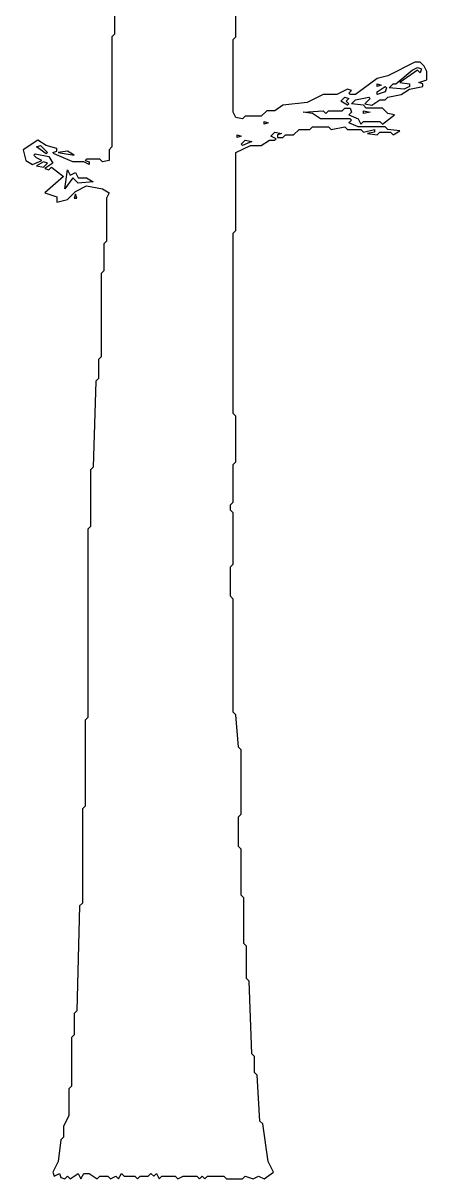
# Model space of a CAD drawing. Header units: millimetres. Extents: x -1861 to 1860, y -2 to 9002.
# Drawn here: x -209 to 451, y -2 to 1889 of the extents above; entities that cross this region are included whole.
import ezdxf

# ---------------------------------------------------------------- set-up
doc = ezdxf.new("R2010")
doc.units = ezdxf.units.MM
doc.layers.add('ALMOND-DRAW-PROFILE', color=7, linetype='Continuous', lineweight=25)

msp = doc.modelspace()

# ---------------------------------------------------------------- linework, layer by layer
at = {"layer": 'ALMOND-DRAW-PROFILE'}
msp.add_lwpolyline([(-59.8, 1990.2), (-59.8, 1871.3), (-64.2, 1866.9), (-64.2, 1686.4), (-68.6, 1682), (-68.6, 1664.4), (-79.6, 1662.2), (-84, 1666.6), (-106, 1666.6), (-108.2, 1664.4), (-101.6, 1662.2), (-101.6, 1657.8), (-110.4, 1662.2), (-128, 1662.2), (-158.8, 1675.4), (-161, 1677.6), (-154.4, 1679.8), (-154.4, 1684.2), (-172, 1688.6), (-185.2, 1697.4), (-209.5, 1682), (-205.1, 1664.4), (-194.1, 1657.8), (-178.6, 1664.4), (-187.4, 1668.8), (-191.8, 1673.2), (-189.6, 1675.4), (-167.6, 1671), (-161, 1660), (-174.2, 1651.2), (-167.6, 1649), (-163.2, 1653.4), (-143.4, 1638), (-174.2, 1611.5), (-154.4, 1604.9), (-154.4, 1596.1), (-136.8, 1600.5), (-123.6, 1613.7), (-106, 1622.6), (-79.6, 1618.2), (-68.6, 1611.5), (-73, 1602.7), (-73, 1532.3), (-77.4, 1527.9), (-77.4, 1483.9), (-81.8, 1479.5), (-81.8, 1343), (-86.2, 1338.6), (-86.2, 1307.7), (-90.6, 1303.3), (-95, 1162.4), (-99.4, 1158), (-99.4, 1065.6), (-103.8, 1061.2), (-103.8, 752.9), (-108.2, 748.5), (-108.2, 607.6), (-112.6, 603.2), (-112.6, 449.1), (-117, 444.7), (-121.4, 273), (-125.8, 268.6), (-125.8, 233.4), (-130.2, 229), (-130.2, 149.7), (-134.6, 145.3), (-134.6, 101.3), (-143.4, 83.7), (-143.4, 66), (-147.8, 61.6), (-152.2, 26.4), (-161, 8.8), (-158.8, 2.2), (-150, 6.6), (-147.8, 0), (-141.2, -2.2), (-136.8, 2.2), (-132.4, -2.2), (-119.2, 6.6), (-114.8, -2.2), (-110.4, 6.6), (-101.6, 6.6), (-88.4, -2.2), (-84, 2.2), (-70.8, 2.2), (-66.4, -2.2), (-57.6, 2.2), (-53.2, -2.2), (-48.7, 6.6), (-44.3, 2.2), (-26.7, 2.2), (-22.3, -2.2), (-17.9, 2.2), (-4.7, 2.2), (-0.3, 6.6), (4.1, 2.2), (8.5, 6.6), (12.9, -2.2), (17.3, 2.2), (39.3, 2.2), (43.7, -2.2), (52.5, 2.2), (74.5, 2.2), (78.9, -2.2), (83.3, 2.2), (87.7, -2.2), (92.2, 2.2), (118.6, 2.2), (123, -2.2), (149.4, -2.2), (153.8, 2.2), (167, -2.2), (175.8, 2.2), (184.6, -2.2), (200, 8.8), (191.2, 26.4), (182.4, 88.1), (178, 92.5), (173.6, 167.3), (169.2, 171.7), (169.2, 198.1), (164.8, 202.5), (160.4, 321.4), (156, 325.8), (156, 378.7), (151.6, 383.1), (151.6, 457.9), (147.2, 462.3), (147.2, 537.2), (142.8, 541.6), (142.8, 590), (147.2, 594.4), (147.2, 700.1), (142.8, 704.5), (138.4, 757.3), (134, 761.7), (134, 946.7), (129.6, 951.1), (129.6, 999.5), (134, 1003.9), (134, 1087.6), (129.6, 1092), (129.6, 1100.8), (134, 1105.2), (134, 1166.8), (138.4, 1171.2), (138.4, 1246.1), (134, 1250.5), (134, 1545.5), (138.4, 1549.9), (138.4, 1677.6), (162.6, 1688.6), (180.2, 1688.6), (193.4, 1697.4), (202.2, 1697.4), (204.4, 1699.6), (195.6, 1704), (202.2, 1710.6), (213.2, 1708.4), (206.6, 1706.2), (206.6, 1701.8), (215.4, 1701.8), (219.8, 1706.2), (233.1, 1706.2), (241.9, 1715), (259.5, 1715), (263.9, 1719.4), (290.3, 1719.4), (294.7, 1715), (316.7, 1719.4), (321.1, 1715), (343.1, 1715), (347.5, 1710.6), (365.1, 1715), (365.1, 1710.6), (354.1, 1708.4), (369.6, 1706.2), (374, 1710.6), (391.6, 1710.6), (396, 1706.2), (407, 1712.8), (387.2, 1715), (382.8, 1719.4), (338.7, 1719.4), (323.3, 1726), (327.7, 1730.4), (325.5, 1732.6), (277.1, 1732.6), (263.9, 1741.4), (248.5, 1743.6), (281.5, 1745.8), (285.9, 1741.4), (290.3, 1745.8), (312.3, 1745.8), (316.7, 1750.2), (325.5, 1750.2), (327.7, 1743.6), (323.3, 1739.2), (338.7, 1732.6), (343.1, 1723.8), (347.5, 1728.2), (374, 1728.2), (378.4, 1723.8), (398.2, 1739.2), (387.2, 1741.4), (378.4, 1750.2), (351.9, 1750.2), (347.5, 1754.6), (327.7, 1756.8), (334.3, 1763.5), (356.3, 1767.9), (358.5, 1765.7), (349.7, 1756.8), (360.7, 1754.6), (374, 1763.5), (382.8, 1763.5), (387.2, 1767.9), (409.2, 1772.3), (422.4, 1781.1), (444.4, 1785.5), (444.4, 1789.9), (437.8, 1792.1), (451, 1796.5), (451, 1809.7), (446.6, 1818.5), (440, 1825.1), (431.2, 1825.1), (387.2, 1803.1), (369.6, 1798.7), (334.3, 1772.3), (325.5, 1772.3), (323.3, 1774.5), (327.7, 1778.9), (321.1, 1781.1), (303.5, 1772.3), (281.5, 1772.3), (255.1, 1759.1), (215.4, 1754.6), (202.2, 1745.8), (189, 1745.8), (180.2, 1737), (153.8, 1737), (149.4, 1732.6), (138.4, 1734.8), (134, 1743.6), (134, 1862.5), (138.4, 1866.9), (138.4, 2144.3)], dxfattribs=at)
for points in [[(389.4, 1783.3), (396, 1789.9), (400.4, 1789.9), (426.8, 1811.9), (435.6, 1816.3), (442.2, 1814.1), (440, 1807.5), (435.6, 1811.9), (407, 1792.1), (422.4, 1789.9), (422.4, 1785.5), (413.6, 1781.1)], [(369.6, 1785.5), (369.6, 1789.9), (376.2, 1787.7)], [(369.6, 1772.3), (369.6, 1776.7), (382.8, 1785.5), (385, 1783.3), (382.8, 1776.7)], [(321.1, 1754.6), (310.1, 1761.3), (316.7, 1767.9), (323.3, 1765.7), (318.9, 1761.3), (323.3, 1756.8)], [(347.5, 1741.4), (347.5, 1745.8), (358.5, 1743.6)], [(184.6, 1723.8), (184.6, 1728.2), (191.2, 1726)], [(140.6, 1701.8), (140.6, 1706.2), (147.2, 1704)], [(-172, 1675.4), (-187.4, 1686.4), (-180.8, 1688.6), (-169.8, 1677.6)], [(149.4, 1688.6), (147.2, 1690.8), (153.8, 1697.4), (164.8, 1695.2)], [(-125.8, 1673.2), (-136.8, 1679.8), (-152.2, 1677.6)], [(-187.4, 1655.6), (-176.4, 1653.4), (-169.8, 1660), (-176.4, 1662.2)], [(-141.2, 1618.2), (-136.8, 1649), (-132.4, 1640.2), (-123.6, 1644.6), (-119.2, 1635.8), (-106, 1635.8), (-95, 1629.2), (-119.2, 1627), (-128, 1635.8)], [(-125.8, 1602.7), (-121.4, 1602.7), (-123.6, 1609.3)]]:
    msp.add_lwpolyline(points, close=True, dxfattribs=at)

doc.saveas('drawing.dxf')
